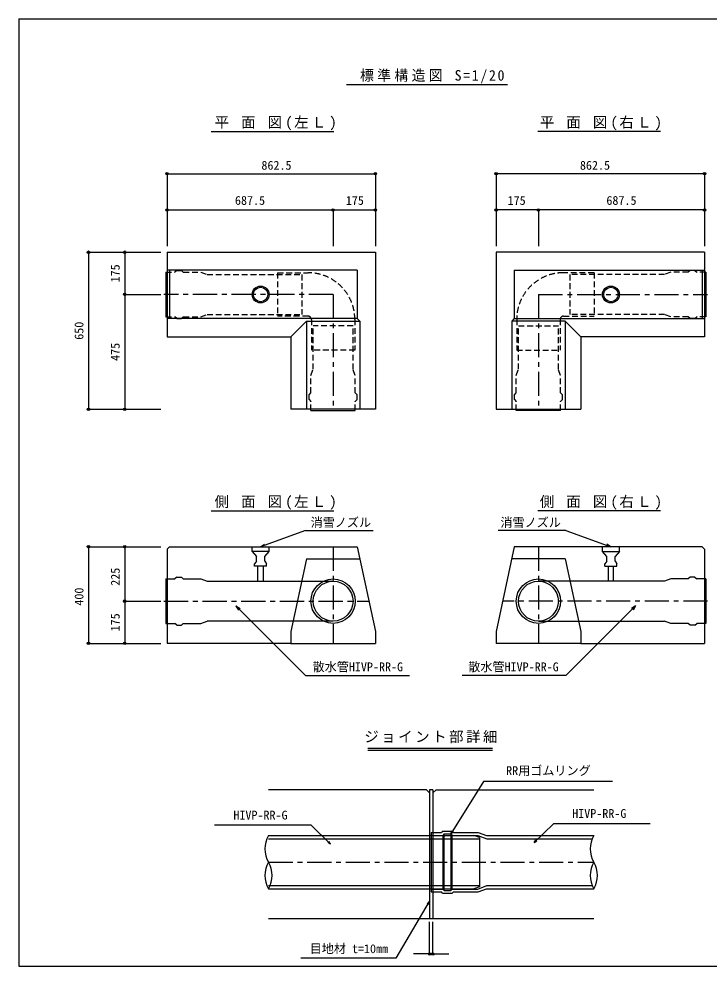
# Model space of a CAD drawing. Units: millimetres at full size, sheet at 1:15, with parts at other scales. Extents: x -2099 to 2101, y -1453 to 1487.
# Drawn here: x -2099 to 43, y -1453 to 1487 of the extents above; entities that cross this region are included whole.
import ezdxf
from ezdxf.enums import TextEntityAlignment as Align

# ---------------------------------------------------------------- set-up
doc = ezdxf.new("R2010")
doc.units = ezdxf.units.MM
doc.header["$LTSCALE"] = 15
doc.header["$PDMODE"] = 32
doc.header["$PDSIZE"] = 7.5
doc.linetypes.add('CHAIN1', pattern=[8, 5, -1, 1, -1])
doc.linetypes.add('DASHED1', pattern=[1.8, 1.2, -0.6])
doc.layers.add('0-0', color=7, linetype='Continuous')
doc.layers.add('1-0', color=7, linetype='Continuous')
doc.styles.add('ＭＳ ゴシック', font='')
doc.styles.get('ＭＳ ゴシック').set_extended_font_data('MS Gothic')

msp = doc.modelspace()

# ---------------------------------------------------------------- linework, layer by layer
at = {"layer": '0-0', "color": 5}
msp.add_line((-2099.23, 1486.51), (2100.77, 1486.51), dxfattribs=at)
at = {"layer": '0-0', "color": 4}
for p, q in [((-1016.12, -776.79), (-628.71, -776.79)), ((-1016.12, -783.03), (-628.71, -783.03)), ((-1324.39, -1048.52), (-687.15, -1048.52)), ((-1324.39, -1058.12), (-669.39, -1058.12)), ((-819.39, -1039.12), (-787.43, -1039.12)), ((-819.39, -1047.72), (-783.15, -1047.72)), ((-783.84, -1034.38), (-787.43, -1039.12)), ((-779.56, -1042.98), (-783.15, -1047.72)), ((-783.15, -1047.72), (-783.15, -1214.32)), ((-779.56, -1219.06), (-779.56, -1042.98)), ((-758.11, -1042.98), (-758.11, -1219.06)), ((-754.52, -1214.32), (-754.52, -1047.72)), ((-669.39, -1054.12), (-687.15, -1048.52)), ((-675, -1047.72), (-646.21, -1058.12)), ((-646.21, -1058.12), (-319.17, -1058.12)), ((-1324.39, -1203.92), (-669.39, -1203.92)), ((-675, -1214.32), (-646.21, -1203.92)), ((-646.21, -1203.92), (-319.17, -1203.92)), ((-1324.39, -1213.52), (-687.15, -1213.52)), ((-819.39, -1214.32), (-783.15, -1214.32)), ((-783.84, -1227.66), (-787.43, -1222.92)), ((-779.56, -1219.06), (-783.15, -1214.32)), ((-824.39, -1416.02), (-824.39, -1316.02)), ((-814.39, -1416.02), (-814.39, -1316.02)), ((-824.39, -1416.02), (-874.39, -1416.02)), ((-814.39, -1416.02), (-764.39, -1416.02))]:
    msp.add_line(p, q, dxfattribs=at)
at = {"layer": '0-0'}
for p, q in [((-256.99, -880.85), (-656.99, -880.85)), ((-824.39, -906.02), (-824.39, -1306.02)), ((-814.39, -906.02), (-824.39, -906.02)), ((-814.39, -906.02), (-814.39, -1306.02)), ((-1191.72, -1016.57), (-1491.72, -1016.57)), ((-1191.72, -1016.57), (-1131.71, -1074.96)), ((-439.86, -1011.56), (-499.87, -1069.95)), ((-139.86, -1011.56), (-439.86, -1011.56)), ((-758.11, -1042.98), (-749.89, -1035.3)), ((-1131.71, -1074.96), (-1140.09, -1070.27)), ((-1131.71, -1074.96), (-1136.62, -1066.71)), ((-499.87, -1069.95), (-494.95, -1061.71)), ((-499.87, -1069.95), (-491.49, -1065.27)), ((-825.33, -1253.48), (-929.03, -1428.59)), ((-825.33, -1253.48), (-832.19, -1260.19)), ((-825.33, -1253.48), (-827.92, -1262.72)), ((-824.39, -1306.02), (-814.39, -1306.02)), ((-929.03, -1428.59), (-1224.55, -1428.59))]:
    msp.add_line(p, q, dxfattribs=at)
at = {"layer": '0-0', "color": 3}
for p, q in [((-834.39, -906.02), (-1324.39, -906.02)), ((-834.39, -906.02), (-824.39, -916.02)), ((-814.39, -916.02), (-804.39, -906.02)), ((-804.39, -906.02), (-314.39, -906.02)), ((-1324.39, -1306.02), (-824.39, -1306.02)), ((-814.39, -1306.02), (-314.39, -1306.02))]:
    msp.add_line(p, q, dxfattribs=at)
at = {"layer": '0-0', "color": 4, "linetype": 'CHAIN1'}
msp.add_line((-1324.39, -1131.02), (-314.39, -1131.02), dxfattribs=at)
msp.add_line((-1324.39, -1131.02), (-314.39, -1131.02), dxfattribs=at)
at = {"layer": '0-0', "color": 5}
msp.add_lwpolyline([(-2099.23, 1486.51), (-2099.23, -1453.49), (2100.77, -1453.49), (2100.77, 1486.51)], dxfattribs=at)
at = {"layer": '0-0'}
msp.add_lwpolyline([(-656.99, -880.85), (-758.11, -1042.98), (-754.83, -1032.22)], dxfattribs=at)
at = {"layer": '0-0', "color": 4}
for points in [[(-819.39, -1039.12), (-819.39, -1222.92), (-787.43, -1222.92)], [(-783.84, -1034.38), (-753.84, -1034.38), (-750.25, -1039.12), (-673.49, -1039.12)], [(-779.56, -1042.98), (-758.11, -1042.98), (-754.52, -1047.72), (-675, -1047.72)], [(-669.39, -1054.12), (-669.39, -1207.92), (-687.15, -1213.52)], [(-673.49, -1039.12), (-647.47, -1048.52), (-314.45, -1048.52)], [(-783.84, -1227.66), (-753.84, -1227.66), (-750.25, -1222.92), (-673.49, -1222.92)], [(-779.56, -1219.06), (-758.11, -1219.06), (-754.52, -1214.32), (-675, -1214.32)], [(-673.49, -1222.92), (-647.47, -1213.52), (-314.33, -1213.52)]]:
    msp.add_lwpolyline(points, dxfattribs=at)
for centre, start, end in [((-1252.85, -1089.72), 150.08006, 210), ((-242.85, -1089.72), 150.08006, 210), ((-1252.85, -1172.32), 150, 209.91994), ((-1395.92, -1172.32), 330.08006, 30), ((-242.85, -1172.32), 150, 209.91994), ((-385.92, -1172.32), 330.08006, 30)]:
    msp.add_arc(centre, 82.6, start, end, dxfattribs=at)
for p in [(-824.39, -1416.02), (-814.39, -1416.02)]:
    msp.add_point(p, dxfattribs=at)
at = {"layer": '1-0', "color": 3}
for p, q in [((-1082.43, 1283.14), (-678.79, 1283.14)), ((-986.08, 1283.14), (-582.43, 1283.14)), ((-1502.96, 1136.92), (-1121.8, 1136.92)), ((-107.36, 1136.92), (-488.52, 1136.92)), ((-1639.54, 762.47), (-992.66, 762.47)), ((-992.66, 762.47), (-992.66, 274.97)), ((-617.66, 762.47), (-617.66, 274.97)), ((29.21, 762.47), (-617.66, 762.47)), ((-1048.91, 706.22), (-1639.54, 706.22)), ((-1632.04, 706.22), (-1632.04, 556.22)), ((-1048.91, 706.22), (-1048.91, 556.22)), ((-561.41, 706.22), (-561.41, 556.22)), ((-561.41, 706.22), (29.21, 706.22)), ((21.71, 706.22), (21.71, 556.22)), ((-1048.91, 556.22), (-1639.54, 556.22)), ((-1255.16, 499.97), (-1206.95, 548.19)), ((-1206.95, 548.19), (-1206.95, 274.97)), ((-1206.95, 548.19), (-1040.87, 548.19)), ((-1048.91, 556.22), (-1040.87, 548.19)), ((-1040.87, 548.19), (-1040.87, 274.97)), ((-561.41, 556.22), (-569.45, 548.19)), ((-569.45, 548.19), (-569.45, 274.97)), ((-403.37, 548.19), (-569.45, 548.19)), ((-561.41, 556.22), (29.21, 556.22)), ((-403.37, 548.19), (-403.37, 274.97)), ((-355.16, 499.97), (-403.37, 548.19)), ((-1255.16, 499.97), (-1255.16, 274.97)), ((-355.16, 499.97), (-355.16, 274.97)), ((-992.66, 274.97), (-1255.16, 274.97)), ((-617.66, 274.97), (-355.16, 274.97)), ((-1502.96, -40.71), (-1121.8, -40.71)), ((-107.36, -40.71), (-488.52, -40.71)), ((-1639.54, -159.56), (-1632.04, -152.06)), ((-1639.54, -159.56), (-1639.54, -452.06)), ((29.21, -159.56), (21.71, -152.06)), ((29.21, -159.56), (29.21, -452.06)), ((-1206.95, -189.56), (-1255.16, -414.56)), ((-1206.95, -189.56), (-1040.87, -189.56)), ((-403.37, -189.56), (-569.45, -189.56)), ((-403.37, -189.56), (-355.16, -414.56)), ((-1255.16, -414.56), (-1255.16, -452.06)), ((-992.66, -414.56), (-992.66, -452.06)), ((-617.66, -414.56), (-617.66, -452.06)), ((-355.16, -414.56), (-355.16, -452.06)), ((-1255.16, -452.06), (-1639.54, -452.06)), ((-1255.16, -452.06), (-992.66, -452.06)), ((-355.16, -452.06), (-617.66, -452.06)), ((-355.16, -452.06), (29.21, -452.06))]:
    msp.add_line(p, q, dxfattribs=at)
at = {"layer": '1-0', "color": 4}
for p, q in [((-1639.54, 1006.22), (-1639.54, 893.72)), ((-1639.54, 1006.22), (-992.66, 1006.22)), ((-992.66, 1006.22), (-992.66, 893.72)), ((-617.66, 1006.22), (-617.66, 893.72)), ((29.21, 1006.22), (-617.66, 1006.22)), ((29.21, 1006.22), (29.21, 893.72)), ((-1639.54, 893.72), (-1639.54, 781.22)), ((-1639.54, 893.72), (-1123.91, 893.72)), ((-1123.91, 893.72), (-1123.91, 781.22)), ((-1123.91, 893.72), (-1123.91, 781.22)), ((-1123.91, 893.72), (-992.66, 893.72)), ((-992.66, 893.72), (-992.66, 781.22)), ((-617.66, 893.72), (-617.66, 781.22)), ((-486.41, 893.72), (-617.66, 893.72)), ((-486.41, 893.72), (-486.41, 781.22)), ((-486.41, 893.72), (-486.41, 781.22)), ((29.21, 893.72), (-486.41, 893.72)), ((29.21, 893.72), (29.21, 781.22)), ((-1883.29, 762.47), (-1770.79, 762.47)), ((-1883.29, 762.47), (-1883.29, 274.97)), ((-1770.79, 762.47), (-1658.29, 762.47)), ((-1770.79, 762.47), (-1770.79, 631.22)), ((-1770.79, 631.22), (-1770.79, 274.97)), ((-1770.79, 631.22), (-1658.29, 631.22)), ((-1883.29, 274.97), (-1770.79, 274.97)), ((-1770.79, 274.97), (-1658.29, 274.97)), ((-1883.29, -152.06), (-1770.79, -152.06)), ((-1770.79, -152.06), (-1658.29, -152.06)), ((-1770.79, -152.06), (-1770.79, -320.81)), ((-1770.79, -320.81), (-1770.79, -452.06)), ((-1770.79, -320.81), (-1658.29, -320.81)), ((-1770.79, -452.06), (-1658.29, -452.06))]:
    msp.add_line(p, q, dxfattribs=at)
at = {"layer": '1-0', "linetype": 'DASHED1'}
for p, q in [((-1609.54, 705.77), (-1615.16, 700.15)), ((-0.79, 705.77), (4.84, 700.15)), ((-1643.29, 700.15), (-1615.16, 700.15)), ((-1534.54, 700.15), (-1515.17, 693.1)), ((-1296.41, 698.72), (-1296.41, 563.72)), ((-1296.41, 698.72), (-1201.41, 698.72)), ((-313.91, 698.72), (-408.91, 698.72)), ((-313.91, 698.72), (-313.91, 563.72)), ((-75.79, 700.15), (-95.15, 693.1)), ((32.96, 700.15), (4.84, 700.15)), ((-1643.29, 562.3), (-1615.16, 562.3)), ((-1609.54, 556.67), (-1615.16, 562.3)), ((-1534.54, 562.3), (-1515.17, 569.35)), ((-1515.17, 569.35), (-1221.41, 569.35)), ((-1201.41, 563.72), (-1296.41, 563.72)), ((-408.91, 563.72), (-313.91, 563.72)), ((-95.15, 569.35), (-388.91, 569.35)), ((-75.79, 562.3), (-95.15, 569.35)), ((-0.79, 556.67), (4.84, 562.3)), ((32.96, 562.3), (4.84, 562.3)), ((-1191.41, 553.72), (-1191.41, 458.72)), ((-1185.79, 399.34), (-1185.79, 533.72)), ((-1062.04, 533.72), (-1185.79, 533.72)), ((-1062.04, 399.34), (-1062.04, 533.72)), ((-1056.41, 553.72), (-1056.41, 458.72)), ((-553.91, 553.72), (-553.91, 458.72)), ((-548.29, 533.72), (-424.54, 533.72)), ((-548.29, 399.34), (-548.29, 533.72)), ((-424.54, 399.34), (-424.54, 533.72)), ((-418.91, 553.72), (-418.91, 458.72)), ((-1056.41, 458.72), (-1191.41, 458.72)), ((-553.91, 458.72), (-418.91, 458.72)), ((-1192.84, 379.97), (-1185.79, 399.34)), ((-1054.99, 379.97), (-1062.04, 399.34)), ((-555.34, 379.97), (-548.29, 399.34)), ((-417.49, 379.97), (-424.54, 399.34)), ((-1198.46, 304.97), (-1192.84, 299.35)), ((-1192.84, 271.22), (-1192.84, 299.35)), ((-1049.36, 304.97), (-1054.99, 299.35)), ((-1054.99, 271.22), (-1054.99, 299.35)), ((-560.96, 304.97), (-555.34, 299.35)), ((-555.34, 271.22), (-555.34, 299.35)), ((-411.86, 304.97), (-417.49, 299.35)), ((-417.49, 271.22), (-417.49, 299.35))]:
    msp.add_line(p, q, dxfattribs=at)
at = {"layer": '1-0'}
for p, q in [((-1643.29, 700.15), (-1643.29, 562.3)), ((32.96, 700.15), (32.96, 562.3)), ((-1192.84, 271.22), (-1054.99, 271.22)), ((-417.49, 271.22), (-555.34, 271.22)), ((-1209.23, -101.5), (-1348.91, -152.06)), ((-1209.23, -101.5), (-999.23, -101.5)), ((-401.09, -101.5), (-611.09, -101.5)), ((-1348.91, -152.06), (-1336.61, -143.47)), ((-261.41, -152.06), (-273.71, -143.47)), ((-1375.16, -167.06), (-1375.16, -152.06)), ((-1375.16, -167.06), (-1362.04, -182.06)), ((-1322.66, -167.06), (-1375.16, -167.06)), ((-1348.91, -152.06), (-1333.97, -150.78)), ((-287.66, -167.06), (-287.66, -152.06)), ((-287.66, -167.06), (-235.16, -167.06)), ((-235.16, -167.06), (-248.29, -182.06)), ((-235.16, -167.06), (-235.16, -152.06)), ((-1362.04, -197.06), (-1367.66, -204.56)), ((-1367.66, -212.06), (-1367.66, -204.56)), ((-1362.04, -197.06), (-1362.04, -182.06)), ((-1335.79, -197.06), (-1335.79, -182.06)), ((-1335.79, -197.06), (-1330.16, -204.56)), ((-1330.16, -212.06), (-1330.16, -204.56)), ((-274.54, -197.06), (-280.16, -204.56)), ((-280.16, -212.06), (-280.16, -204.56)), ((-248.29, -197.06), (-248.29, -182.06)), ((-248.29, -197.06), (-242.66, -204.56)), ((-242.66, -212.06), (-242.66, -204.56)), ((-1330.16, -212.06), (-1367.66, -212.06)), ((-1357.16, -258.93), (-1357.16, -212.06)), ((-1340.66, -212.06), (-1340.66, -258.93)), ((-280.16, -212.06), (-242.66, -212.06)), ((-269.66, -212.06), (-269.66, -258.93)), ((-253.16, -258.93), (-253.16, -212.06)), ((-1643.29, -251.88), (-1615.16, -251.88)), ((-1643.29, -251.88), (-1643.29, -389.73)), ((-1609.54, -246.26), (-1615.16, -251.88)), ((-1534.54, -251.88), (-1515.17, -258.93)), ((-1515.17, -258.93), (-1123.91, -258.93)), ((-95.15, -258.93), (-486.41, -258.93)), ((-75.79, -251.88), (-95.15, -258.93)), ((-0.79, -246.26), (4.84, -251.88)), ((32.96, -251.88), (4.84, -251.88)), ((32.96, -251.88), (32.96, -389.73)), ((-1425.37, -335.72), (-1417.87, -348.71)), ((-1425.37, -335.72), (-1412.38, -343.22)), ((-1209.32, -551.76), (-1425.37, -335.72)), ((-401, -551.76), (-184.95, -335.72)), ((-184.95, -335.72), (-197.94, -343.22)), ((-184.95, -335.72), (-192.45, -348.71)), ((-1643.29, -389.73), (-1615.16, -389.73)), ((-1609.54, -395.36), (-1615.16, -389.73)), ((-1534.54, -389.73), (-1515.17, -382.68)), ((-1123.91, -382.68), (-1515.17, -382.68)), ((-486.41, -382.68), (-95.15, -382.68)), ((-75.79, -389.73), (-95.15, -382.68)), ((-0.79, -395.36), (4.84, -389.73)), ((32.96, -389.73), (4.84, -389.73)), ((-1209.32, -551.76), (-886.82, -551.76)), ((-401, -551.76), (-723.5, -551.76))]:
    msp.add_line(p, q, dxfattribs=at)
at = {"layer": '1-0', "color": 4, "linetype": 'CHAIN1'}
for p, q in [((-1123.91, 631.22), (-1648.91, 631.22)), ((-1123.91, 631.22), (-1123.91, 271.22)), ((-486.41, 631.22), (-486.41, 271.22)), ((-486.41, 631.22), (38.59, 631.22)), ((-1123.91, -152.06), (-1123.91, -452.06)), ((-486.41, -152.06), (-486.41, -452.06)), ((-1648.91, -320.81), (-1012.75, -320.81)), ((38.59, -320.81), (-597.57, -320.81))]:
    msp.add_line(p, q, dxfattribs=at)
at = {"layer": '1-0', "color": 3}
for points in [[(-1639.54, 762.47), (-1639.54, 499.97), (-1255.16, 499.97)], [(29.21, 762.47), (29.21, 499.97), (-355.16, 499.97)], [(-1632.04, -152.06), (-1048.91, -152.06), (-992.66, -414.56)], [(21.71, -152.06), (-561.41, -152.06), (-617.66, -414.56)]]:
    msp.add_lwpolyline(points, dxfattribs=at)
at = {"layer": '1-0', "linetype": 'DASHED1'}
for points in [[(-1609.54, 705.77), (-1594.54, 705.77), (-1588.91, 700.15), (-1534.54, 700.15)], [(-0.79, 705.77), (-15.79, 705.77), (-21.41, 700.15), (-75.79, 700.15)], [(-1515.17, 693.1), (-1221.41, 693.1), (-1221.41, 569.35)], [(-95.15, 693.1), (-388.91, 693.1), (-388.91, 569.35)], [(-1609.54, 556.67), (-1594.54, 556.67), (-1588.91, 562.3), (-1534.54, 562.3)], [(-0.79, 556.67), (-15.79, 556.67), (-21.41, 562.3), (-75.79, 562.3)], [(-1198.46, 304.97), (-1198.46, 319.97), (-1192.84, 325.6), (-1192.84, 379.97)], [(-1049.36, 304.97), (-1049.36, 319.97), (-1054.99, 325.6), (-1054.99, 379.97)], [(-560.96, 304.97), (-560.96, 319.97), (-555.34, 325.6), (-555.34, 379.97)], [(-411.86, 304.97), (-411.86, 319.97), (-417.49, 325.6), (-417.49, 379.97)]]:
    msp.add_lwpolyline(points, dxfattribs=at)
at = {"layer": '1-0'}
for points in [[(-401.09, -101.5), (-261.41, -152.06), (-276.36, -150.78)], [(-1335.79, -182.06), (-1322.66, -167.06), (-1322.66, -152.06)], [(-274.54, -197.06), (-274.54, -182.06), (-287.66, -167.06)], [(-1609.54, -246.26), (-1594.54, -246.26), (-1588.91, -251.88), (-1534.54, -251.88)], [(-0.79, -246.26), (-15.79, -246.26), (-21.41, -251.88), (-75.79, -251.88)], [(-1609.54, -395.36), (-1594.54, -395.36), (-1588.91, -389.73), (-1534.54, -389.73)], [(-0.79, -395.36), (-15.79, -395.36), (-21.41, -389.73), (-75.79, -389.73)]]:
    msp.add_lwpolyline(points, dxfattribs=at)
at = {"layer": '1-0', "color": 4}
msp.add_lwpolyline([(-1883.29, -152.06), (-1883.29, -452.06), (-1770.79, -452.06)], dxfattribs=at)
at = {"layer": '1-0'}
for centre, radius in [((-1348.91, 631.22), 26.25), ((-1348.91, 631.22), 22.5), ((-261.41, 631.22), 26.25), ((-261.41, 631.22), 22.5), ((-1123.91, -320.81), 68.92), ((-1123.91, -320.81), 61.88), ((-486.41, -320.81), 68.92), ((-486.41, -320.81), 61.88)]:
    msp.add_circle(centre, radius, dxfattribs=at)
at = {"layer": '1-0', "linetype": 'DASHED1'}
for centre, radius, start, end in [((-1201.41, 553.72), 145, 0, 90), ((-408.91, 553.72), 145, 90, 180), ((-1201.41, 553.72), 10, 0, 90), ((-408.91, 553.72), 10, 90, 180)]:
    msp.add_arc(centre, radius, start, end, dxfattribs=at)
at = {"layer": '1-0', "color": 4}
for p in [(-1639.54, 1006.22), (-992.66, 1006.22), (-617.66, 1006.22), (29.21, 1006.22), (-1639.54, 893.72), (-1123.91, 893.72), (-992.66, 893.72), (-617.66, 893.72), (-486.41, 893.72), (29.21, 893.72), (-1883.29, 762.47), (-1770.79, 762.47), (-1770.79, 631.22), (-1883.29, 274.97), (-1770.79, 274.97), (-1883.29, -152.06), (-1770.79, -152.06), (-1770.79, -320.81), (-1883.29, -452.06), (-1770.79, -452.06)]:
    msp.add_point(p, dxfattribs=at)

# ---------------------------------------------------------------- texts
at = {"layer": '0-0', "style": 'ＭＳ ゴシック'}
for s, p in [('RR用ゴムリング', (-586.67, -869.07)), ('HIVP-RR-G', (-381.65, -1001.89)), ('HIVP-RR-G', (-1433.52, -1006.89)), ('目地材 t=10mm', (-1196.57, -1421.62))]:
    msp.add_text(s, height=27.49, dxfattribs=at).set_placement(p, align=Align.BOTTOM_LEFT)
at = {"layer": '0-0', "insert": (-1027.12, -761.62), "char_height": 32.99, "attachment_point": 7, "style": 'ＭＳ ゴシック'}
msp.add_mtext('\\T1.17;ジョイント部詳細', dxfattribs=at)
at = {"layer": '1-0', "color": 4, "style": 'ＭＳ ゴシック'}
for s, p in [('862.5', (-1346.44, 1010.21)), ('862.5', (-357.63, 1010.21)), ('687.5', (-1428.6, 901.22)), ('175', (-1084.46, 901.1)), ('175', (-582.11, 901.1)), ('687.5', (-275.47, 901.22))]:
    msp.add_text(s, height=27.49, dxfattribs=at).set_placement(p, align=Align.BOTTOM_LEFT)
for s, p in [('175', (-1778.29, 668.72)), ('650', (-1890.79, 490.6)), ('475', (-1778.29, 424.97)), ('225', (-1778.08, -273.09)), ('400', (-1890.7, -334.72)), ('175', (-1778.29, -414.56))]:
    msp.add_text(s, height=27.49, rotation=90, dxfattribs=at).set_placement(p, align=Align.BOTTOM_LEFT)
at = {"layer": '1-0', "style": 'ＭＳ ゴシック'}
for s, p in [('消雪ノズル', (-1193.47, -98.53)), ('消雪ノズル', (-604.35, -98.53)), ('散水管HIVP-RR-G', (-1187.42, -546.73)), ('散水管HIVP-RR-G', (-704.15, -546.73))]:
    msp.add_text(s, height=27.49, dxfattribs=at).set_placement(p, align=Align.BOTTOM_LEFT)
at = {"layer": '1-0', "char_height": 32.99, "attachment_point": 7, "style": 'ＭＳ ゴシック'}
for s, insert in [('\\T1.25;\\W0.95;標準構造図\\~S=1/20', (-1040.35, 1286.89)), ('\\T1.22;平\\~面\\~図(左Ｌ)', (-1491.92, 1140.64)), ('\\T1.22;平\\~面\\~図(右Ｌ)', (-482.15, 1140.64)), ('\\T1.22;側\\~面\\~図(左Ｌ)', (-1491.92, -36.99)), ('\\T1.22;側\\~面\\~図(右Ｌ)', (-482.15, -36.99))]:
    msp.add_mtext(s, dxfattribs=dict(at, insert=insert))

doc.saveas('drawing.dxf')
